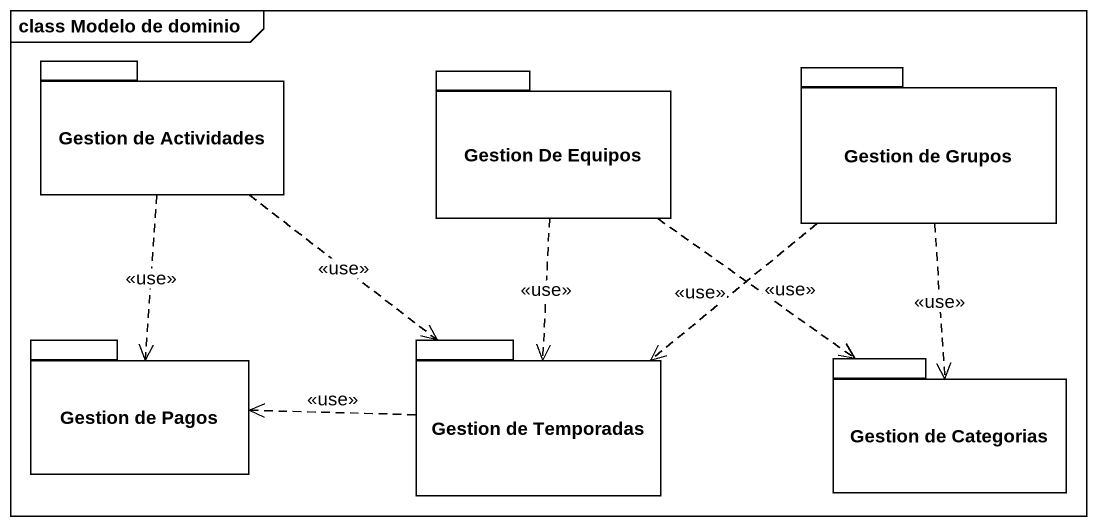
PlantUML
@startuml
mainframe class Modelo de dominio
package "Gestion de Actividades" as Gestion_de_Actividades {
}
package "Gestion De Equipos" as Gestion_De_Equipos {
}
package "Gestion de Grupos" as Gestion_de_Grupos {
}
package "Gestion de Pagos" as Gestion_de_Pagos {
}
package "Gestion de Temporadas" as Gestion_de_Temporadas {
}
package "Gestion de Categorias" as Gestion_de_Categorias {
}
Gestion_de_Actividades ..> Gestion_de_Pagos : <<use>>
Gestion_de_Actividades ..> Gestion_de_Temporadas : <<use>>
Gestion_De_Equipos ..> Gestion_de_Temporadas : <<use>>
Gestion_De_Equipos ..> Gestion_de_Categorias : <<use>>
Gestion_de_Grupos ..> Gestion_de_Temporadas : <<use>>
Gestion_de_Grupos ..> Gestion_de_Categorias : <<use>>
Gestion_de_Temporadas .left.> Gestion_de_Pagos : <<use>>
@enduml
